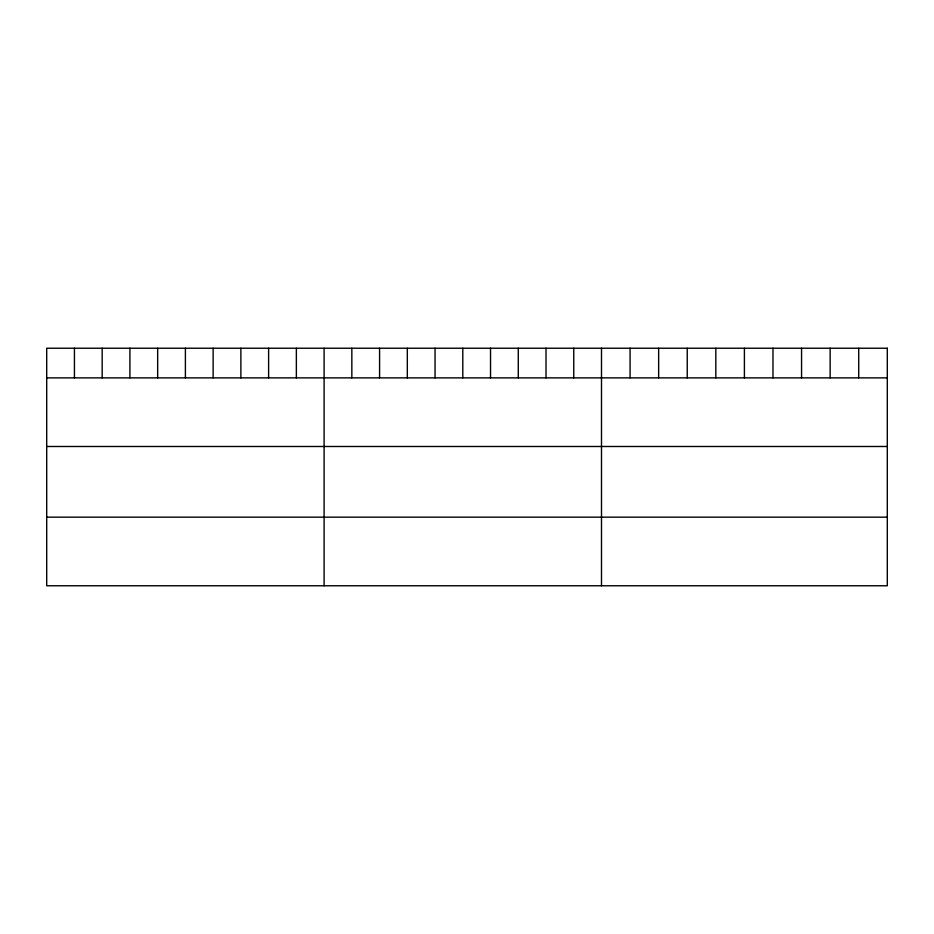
<?xml version="1.0" encoding="UTF-8"?>
<svg xmlns="http://www.w3.org/2000/svg" width="934" height="934" viewBox="0 0 934 934"><rect width="100%" height="100%" fill="white"/><g stroke="black" fill="none" stroke-linecap="round" stroke-linejoin="round"><path stroke-width="1.4" d="M46.7 377.873L887.3 377.873M46.7 446.487L887.3 446.487M46.7 517.167L887.3 517.167M858.72 348.23L858.72 377.873M830.139 348.23L830.139 377.873M801.559 348.23L801.559 377.873M772.978 348.23L772.978 377.873M744.398 348.23L744.398 377.873M715.818 348.23L715.818 377.873M687.237 348.23L687.237 377.873M658.657 348.23L658.657 377.873M630.076 348.23L630.076 377.873M601.496 348.23L601.496 585.77M573.756 348.23L573.756 377.873M546.016 348.23L546.016 377.873M518.277 348.23L518.277 377.873M490.537 348.23L490.537 377.873M462.797 348.23L462.797 377.873M435.057 348.23L435.057 377.873M407.317 348.23L407.317 377.873M379.578 348.23L379.578 377.873M351.838 348.23L351.838 377.873M324.098 348.23L324.098 585.77M296.358 348.23L296.358 377.873M268.618 348.23L268.618 377.873M240.879 348.23L240.879 377.873M213.139 348.23L213.139 377.873M185.399 348.23L185.399 377.873M157.659 348.23L157.659 377.873M129.919 348.23L129.919 377.873M102.18 348.23L102.18 377.873M74.44 348.23L74.44 377.873M887.3 348.23L46.7 348.23L46.7 585.77L887.3 585.77L887.3 348.23"/></g></svg>
